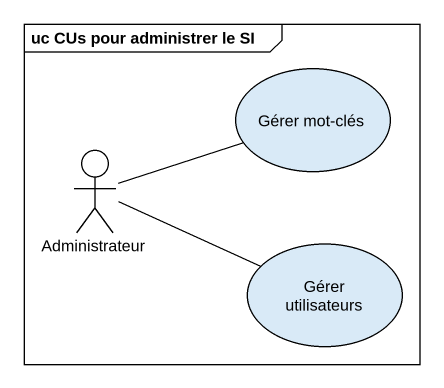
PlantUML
@startuml
mainframe uc CUs pour administrer le SI
usecase "Gérer mot-clés" as Gérer_mot_clés
actor Administrateur
usecase "Gérer utilisateurs" as Gérer_utilisateurs
Administrateur -right- Gérer_mot_clés
Administrateur -right- Gérer_utilisateurs
@enduml
